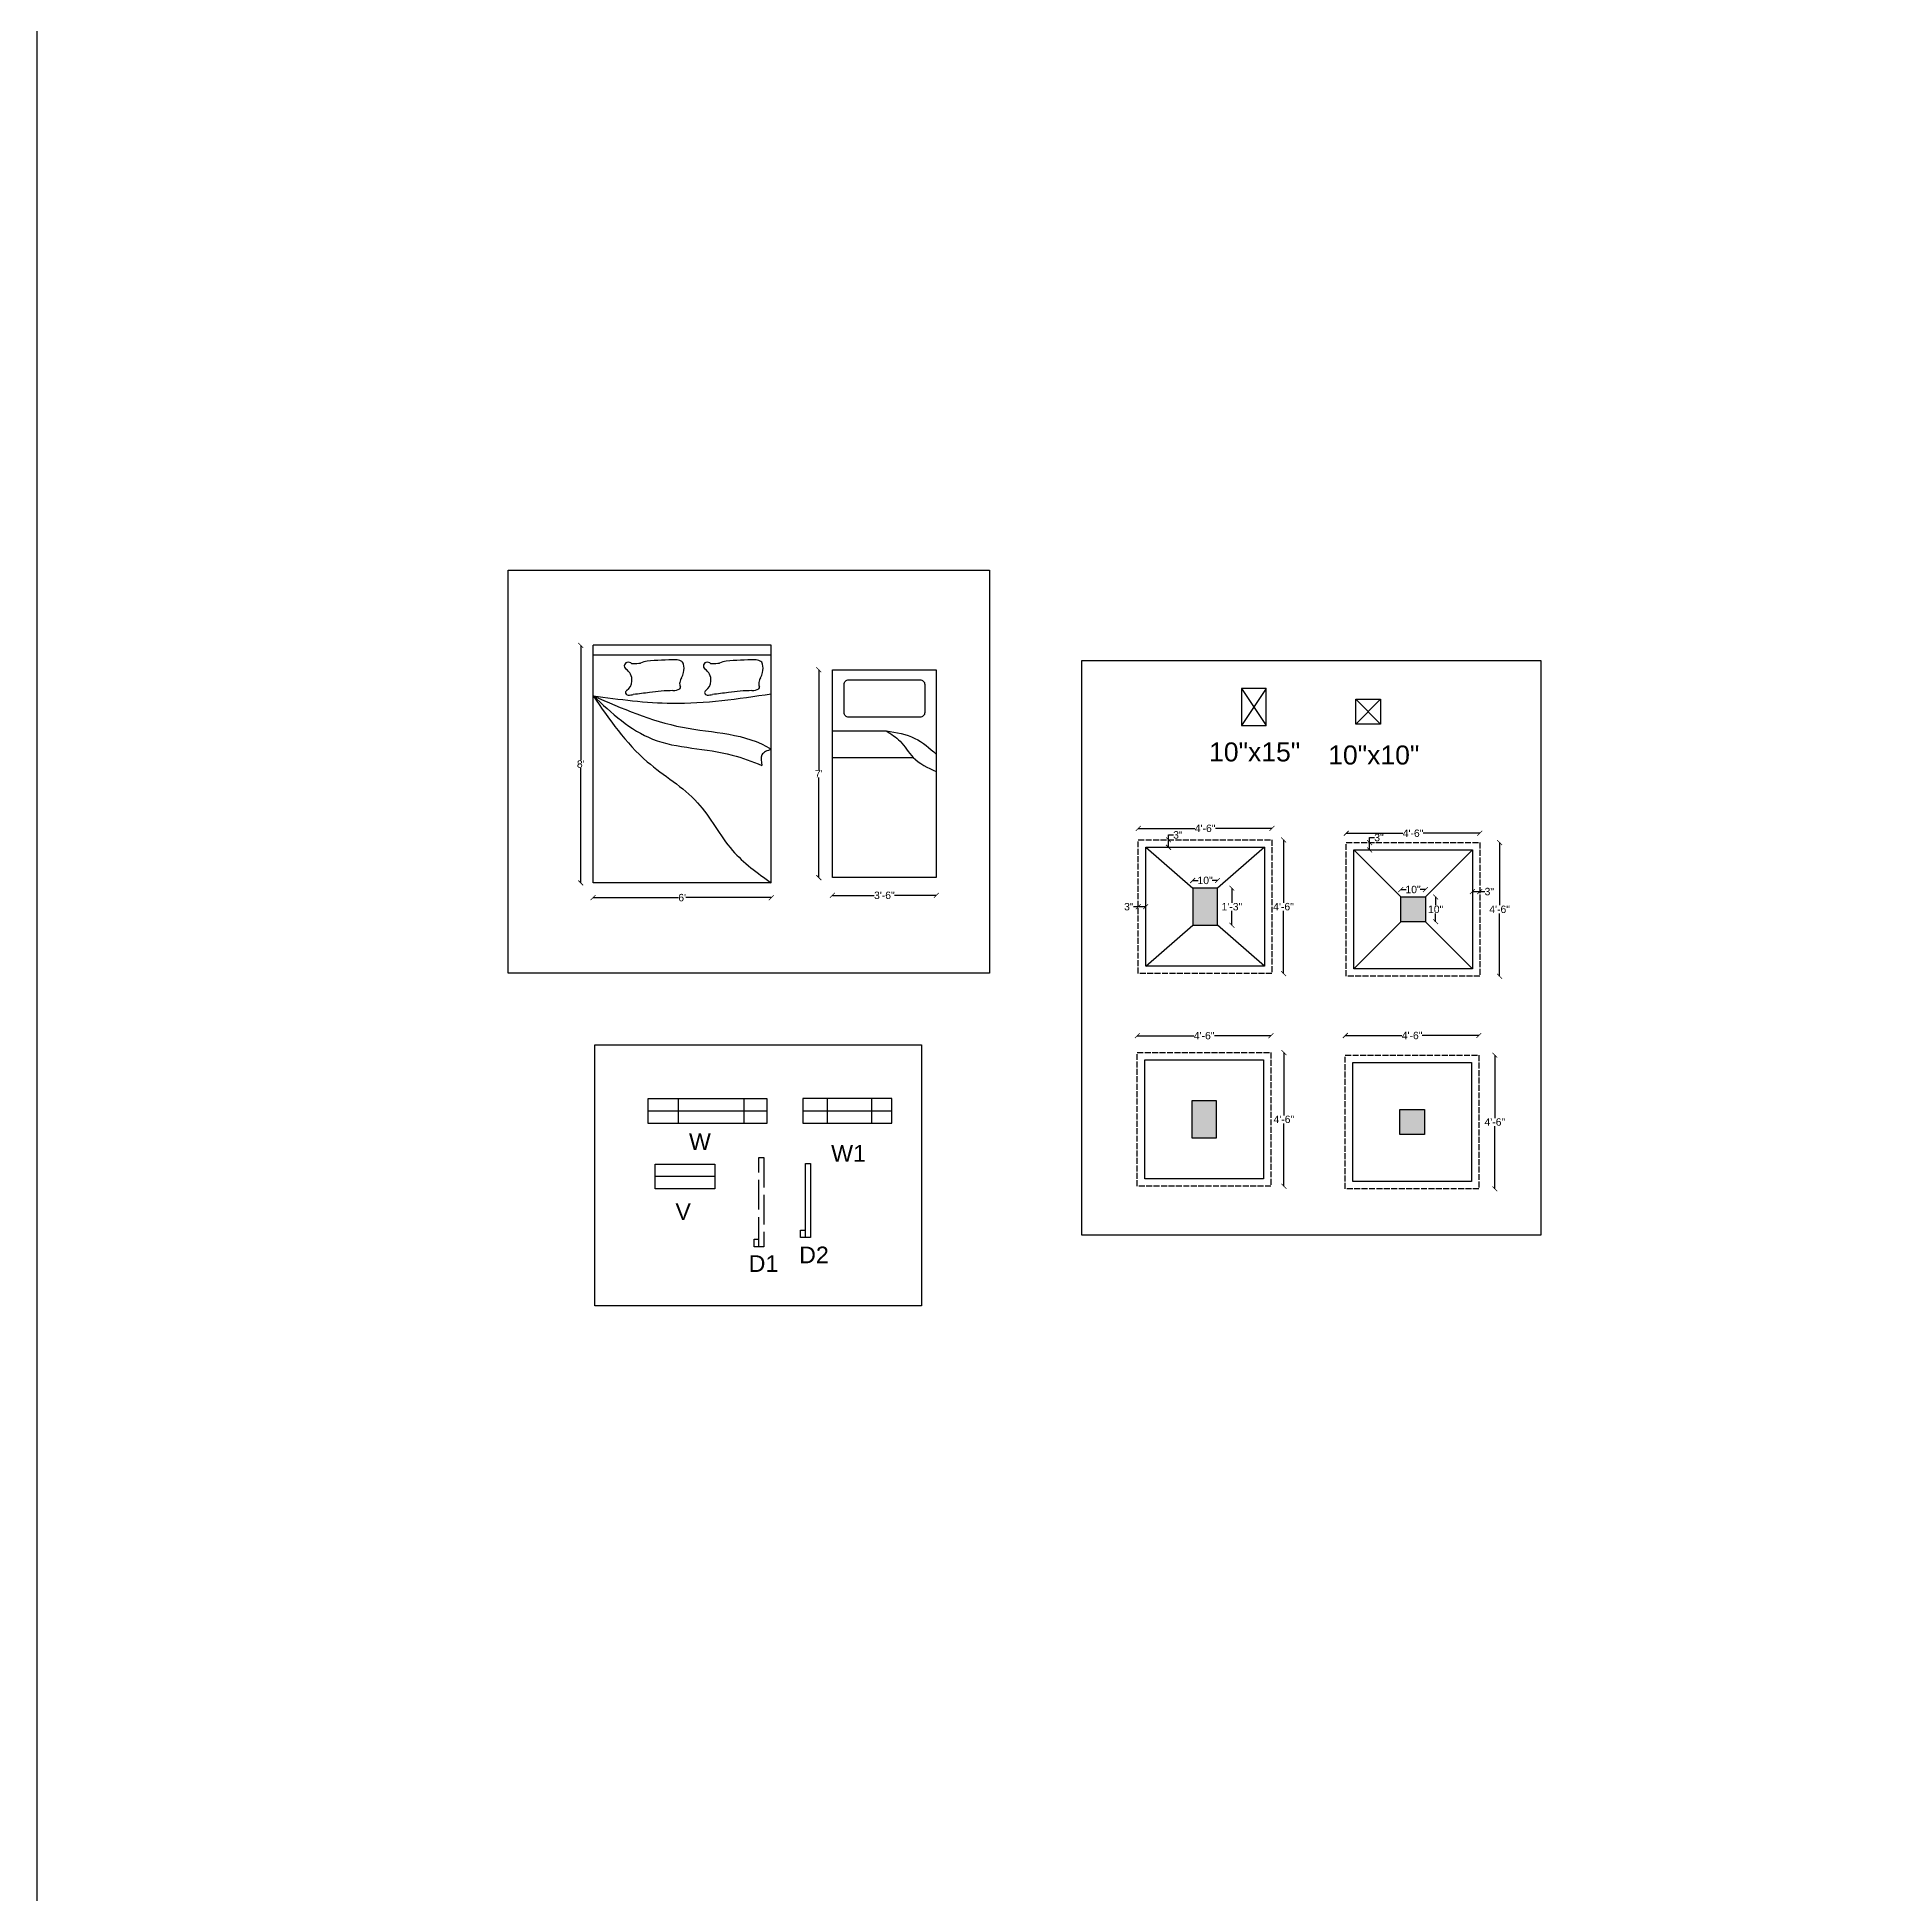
# Model space of a CAD drawing. Header units: inches. Extents: x -19338 to 11623, y -1285 to 3664.
# Drawn here: x 6768 to 7509, y 69 to 820 of the extents above; entities that cross this region are included whole.
import ezdxf

# ---------------------------------------------------------------- set-up
doc = ezdxf.new("R2010")
doc.units = ezdxf.units.IN
doc.header["$MEASUREMENT"] = 0
doc.linetypes.add('ACAD_ISO02W100', pattern=[15, 12, -3])
doc.layers.get('0').update_dxf_attribs({"color": 18})
for name, color, linetype in [('C', 141, 'Continuous'), ('C1', 10, 'Continuous'), ('D1', 231, 'ACAD_ISO02W100'), ('D2', 31, 'Continuous'), ('V', 150, 'Continuous'), ('W', 70, 'Continuous'), ('W1', 120, 'Continuous')]:
    doc.layers.add(name, color=color, linetype=linetype)
doc.layers.add('Naming', color=50, linetype='Continuous', plot=False)
doc.styles.get("Standard").update_dxf_attribs({"font": 'arial.ttf'})
doc.dimstyles.get("Standard").update_dxf_attribs({"dimtxt": 3, "dimasz": 2, "dimexe": 0.18, "dimexo": 0.0625, "dimgap": 0.09, "dimtad": 0, "dimtih": 1, "dimtoh": 1, "dimdsep": 46, "dimlunit": 3, "dimtxsty": 'Standard', "dimblk": 'ARCHTICK', "dimcen": 0.09, "dimse1": 1, "dimse2": 1, "dimclrd": 2, "dimadec": 0, "dimazin": 0, "dimtfac": 1, "dimtofl": 0, "dimtmove": 0, "dimatfit": 3, "dimfxl": 1, "dimtolj": 1, "dimtzin": 0, "dimarcsym": 0})

# ---------------------------------------------------------------- blocks, each defined once
blk = doc.blocks.new('_ArchTick')
at = {"color": 0, "linetype": 'ByBlock', "const_width": 0.15}
blk.add_lwpolyline([(-0.5, -0.5), (0.5, 0.5)], dxfattribs=at)
blk = doc.blocks.new('*D10')
at = {"color": 2, "lineweight": -2, "transparency": 16777216}
for p, q in [((6987.73, 573.77), (6987.73, 527.39)), ((6987.73, 477.77), (6987.73, 524.15))]:
    blk.add_line(p, q, dxfattribs=at)
at = {"layer": 'Defpoints', "color": 0, "transparency": 16777216}
for p in [(6992.71, 573.77), (6987.73, 477.77), (6992.71, 477.77)]:
    blk.add_point(p, dxfattribs=at)
at = {"color": 2, "lineweight": -2, "transparency": 16777216, "xscale": 2, "yscale": 2, "zscale": 2}
for p, rotation in [((6987.73, 573.77), 90), ((6987.73, 477.77), 270)]:
    blk.add_blockref('_ArchTick', p, dxfattribs=dict(at, rotation=rotation))
at = {"color": 0, "transparency": 16777216, "insert": (6987.73, 525.77), "char_height": 3, "attachment_point": 5}
blk.add_mtext("\\A1;8'", dxfattribs=at)
blk = doc.blocks.new('*D11')
at = {"color": 2, "lineweight": -2, "transparency": 16777216}
for p, q in [((6992.71, 471.82), (7027.24, 471.82)), ((7064.71, 471.82), (7030.19, 471.82))]:
    blk.add_line(p, q, dxfattribs=at)
at = {"layer": 'Defpoints', "color": 0, "transparency": 16777216}
for p in [(6992.71, 477.77), (7064.71, 477.77), (7064.71, 471.82)]:
    blk.add_point(p, dxfattribs=at)
at = {"color": 2, "lineweight": -2, "transparency": 16777216, "xscale": 2, "yscale": 2, "zscale": 2, "rotation": 180}
blk.add_blockref('_ArchTick', (6992.71, 471.82), dxfattribs=at)
at = {"color": 2, "lineweight": -2, "transparency": 16777216, "xscale": 2, "yscale": 2, "zscale": 2}
blk.add_blockref('_ArchTick', (7064.71, 471.82), dxfattribs=at)
at = {"color": 0, "transparency": 16777216, "insert": (7028.71, 471.82), "char_height": 3, "attachment_point": 5}
blk.add_mtext("\\A1;6'", dxfattribs=at)
blk = doc.blocks.new('*D12')
at = {"color": 2, "lineweight": -2, "transparency": 16777216}
for p, q in [((7083.93, 563.91), (7083.93, 523.5)), ((7083.93, 479.91), (7083.93, 520.32))]:
    blk.add_line(p, q, dxfattribs=at)
at = {"layer": 'Defpoints', "color": 0, "transparency": 16777216}
for p in [(7083.93, 563.91), (7089.42, 563.91), (7089.42, 479.91)]:
    blk.add_point(p, dxfattribs=at)
at = {"color": 2, "lineweight": -2, "transparency": 16777216, "xscale": 2, "yscale": 2, "zscale": 2}
for p, rotation in [((7083.93, 563.91), 90), ((7083.93, 479.91), 270)]:
    blk.add_blockref('_ArchTick', p, dxfattribs=dict(at, rotation=rotation))
at = {"color": 0, "transparency": 16777216, "insert": (7083.93, 521.91), "char_height": 3, "attachment_point": 5}
blk.add_mtext("\\A1;7'", dxfattribs=at)
blk = doc.blocks.new('*D13')
at = {"color": 2, "lineweight": -2, "transparency": 16777216}
for p, q in [((7089.42, 472.75), (7106.35, 472.75)), ((7131.42, 472.75), (7114.5, 472.75))]:
    blk.add_line(p, q, dxfattribs=at)
at = {"layer": 'Defpoints', "color": 0, "transparency": 16777216}
for p in [(7089.42, 479.91), (7131.42, 479.91), (7131.42, 472.75)]:
    blk.add_point(p, dxfattribs=at)
at = {"color": 2, "lineweight": -2, "transparency": 16777216, "xscale": 2, "yscale": 2, "zscale": 2, "rotation": 180}
blk.add_blockref('_ArchTick', (7089.42, 472.75), dxfattribs=at)
at = {"color": 2, "lineweight": -2, "transparency": 16777216, "xscale": 2, "yscale": 2, "zscale": 2}
blk.add_blockref('_ArchTick', (7131.42, 472.75), dxfattribs=at)
at = {"color": 0, "transparency": 16777216, "insert": (7110.42, 472.75), "char_height": 3, "attachment_point": 5}
blk.add_mtext('\\A1;3\'-6"', dxfattribs=at)
blk = doc.blocks.new('*D53')
at = {"color": 2, "lineweight": -2, "transparency": 16777216}
for p, q in [((7213.04, 499.81), (7235.9, 499.81)), ((7267.04, 499.81), (7244.18, 499.81))]:
    blk.add_line(p, q, dxfattribs=at)
at = {"layer": 'Defpoints', "color": 0, "transparency": 16777216}
for p in [(7267.04, 499.81), (7213.04, 495.16), (7267.04, 495.16)]:
    blk.add_point(p, dxfattribs=at)
at = {"color": 2, "lineweight": -2, "transparency": 16777216, "xscale": 2, "yscale": 2, "zscale": 2, "rotation": 180}
blk.add_blockref('_ArchTick', (7213.04, 499.81), dxfattribs=at)
at = {"color": 2, "lineweight": -2, "transparency": 16777216, "xscale": 2, "yscale": 2, "zscale": 2}
blk.add_blockref('_ArchTick', (7267.04, 499.81), dxfattribs=at)
at = {"color": 0, "transparency": 16777216, "insert": (7240.04, 499.81), "char_height": 3, "attachment_point": 5}
blk.add_mtext('\\A1;4\'-6"', dxfattribs=at)
blk = doc.blocks.new('*D54')
at = {"color": 2, "lineweight": -2, "transparency": 16777216}
for p, q in [((7271.74, 495.16), (7271.74, 469.79)), ((7271.74, 441.16), (7271.74, 466.54))]:
    blk.add_line(p, q, dxfattribs=at)
at = {"layer": 'Defpoints', "color": 0, "transparency": 16777216}
for p in [(7267.04, 495.16), (7267.04, 441.16), (7271.74, 441.16)]:
    blk.add_point(p, dxfattribs=at)
at = {"color": 2, "lineweight": -2, "transparency": 16777216, "xscale": 2, "yscale": 2, "zscale": 2}
for p, rotation in [((7271.74, 495.16), 90), ((7271.74, 441.16), 270)]:
    blk.add_blockref('_ArchTick', p, dxfattribs=dict(at, rotation=rotation))
at = {"color": 0, "transparency": 16777216, "insert": (7271.74, 468.16), "char_height": 3, "attachment_point": 5}
blk.add_mtext('\\A1;4\'-6"', dxfattribs=at)
blk = doc.blocks.new('*D55')
at = {"color": 2, "lineweight": -2, "transparency": 16777216}
for p, q in [((7225.23, 495.16), (7225.23, 497.16)), ((7225.23, 497.16), (7227.23, 497.16)), ((7225.23, 492.16), (7225.23, 495.16))]:
    blk.add_line(p, q, dxfattribs=at)
at = {"layer": 'Defpoints', "color": 0, "transparency": 16777216}
for p in [(7221.79, 495.16), (7221.79, 492.16), (7225.23, 495.16)]:
    blk.add_point(p, dxfattribs=at)
at = {"color": 2, "lineweight": -2, "transparency": 16777216, "xscale": 2, "yscale": 2, "zscale": 2}
for p, rotation in [((7225.23, 495.16), 90), ((7225.23, 492.16), 270)]:
    blk.add_blockref('_ArchTick', p, dxfattribs=dict(at, rotation=rotation))
at = {"color": 0, "transparency": 16777216, "insert": (7229.04, 497.16), "char_height": 3, "attachment_point": 5}
blk.add_mtext('\\A1;3"', dxfattribs=at)
blk = doc.blocks.new('*D56')
at = {"color": 2, "lineweight": -2, "transparency": 16777216}
for p, q in [((7213.04, 468.16), (7211.04, 468.16)), ((7216.04, 468.16), (7213.04, 468.16))]:
    blk.add_line(p, q, dxfattribs=at)
at = {"layer": 'Defpoints', "color": 0, "transparency": 16777216}
for p in [(7213.04, 468.16), (7213.04, 464.69), (7216.04, 464.69)]:
    blk.add_point(p, dxfattribs=at)
at = {"color": 2, "lineweight": -2, "transparency": 16777216, "xscale": 2, "yscale": 2, "zscale": 2, "rotation": 180}
blk.add_blockref('_ArchTick', (7213.04, 468.16), dxfattribs=at)
at = {"color": 2, "lineweight": -2, "transparency": 16777216, "xscale": 2, "yscale": 2, "zscale": 2}
blk.add_blockref('_ArchTick', (7216.04, 468.16), dxfattribs=at)
at = {"color": 0, "transparency": 16777216, "insert": (7209.23, 468.16), "char_height": 3, "attachment_point": 5}
blk.add_mtext('\\A1;3"', dxfattribs=at)
blk = doc.blocks.new('*D57')
at = {"color": 2, "lineweight": -2, "transparency": 16777216}
for p, q in [((7235.04, 478.77), (7237.2, 478.77)), ((7245.04, 478.77), (7242.88, 478.77))]:
    blk.add_line(p, q, dxfattribs=at)
at = {"layer": 'Defpoints', "color": 0, "transparency": 16777216}
for p in [(7235.04, 475.66), (7245.04, 478.77), (7245.04, 475.66)]:
    blk.add_point(p, dxfattribs=at)
at = {"color": 2, "lineweight": -2, "transparency": 16777216, "xscale": 2, "yscale": 2, "zscale": 2, "rotation": 180}
blk.add_blockref('_ArchTick', (7235.04, 478.77), dxfattribs=at)
at = {"color": 2, "lineweight": -2, "transparency": 16777216, "xscale": 2, "yscale": 2, "zscale": 2}
blk.add_blockref('_ArchTick', (7245.04, 478.77), dxfattribs=at)
at = {"color": 0, "transparency": 16777216, "insert": (7240.04, 478.77), "char_height": 3, "attachment_point": 5}
blk.add_mtext('\\A1;10"', dxfattribs=at)
blk = doc.blocks.new('*D58')
at = {"color": 2, "lineweight": -2, "transparency": 16777216}
for p, q in [((7250.87, 475.66), (7250.87, 469.79)), ((7250.87, 460.66), (7250.87, 466.54))]:
    blk.add_line(p, q, dxfattribs=at)
at = {"layer": 'Defpoints', "color": 0, "transparency": 16777216}
for p in [(7245.04, 475.66), (7245.04, 460.66), (7250.87, 460.66)]:
    blk.add_point(p, dxfattribs=at)
at = {"color": 2, "lineweight": -2, "transparency": 16777216, "xscale": 2, "yscale": 2, "zscale": 2}
for p, rotation in [((7250.87, 475.66), 90), ((7250.87, 460.66), 270)]:
    blk.add_blockref('_ArchTick', p, dxfattribs=dict(at, rotation=rotation))
at = {"color": 0, "transparency": 16777216, "insert": (7250.87, 468.16), "char_height": 3, "attachment_point": 5}
blk.add_mtext('\\A1;1\'-3"', dxfattribs=at)
blk = doc.blocks.new('*D59')
at = {"color": 2, "lineweight": -2, "transparency": 16777216}
for p, q in [((7297.08, 497.83), (7319.95, 497.83)), ((7351.08, 497.83), (7328.22, 497.83))]:
    blk.add_line(p, q, dxfattribs=at)
at = {"layer": 'Defpoints', "color": 0, "transparency": 16777216}
for p in [(7351.08, 497.83), (7297.08, 494.09), (7351.08, 494.09)]:
    blk.add_point(p, dxfattribs=at)
at = {"color": 2, "lineweight": -2, "transparency": 16777216, "xscale": 2, "yscale": 2, "zscale": 2, "rotation": 180}
blk.add_blockref('_ArchTick', (7297.08, 497.83), dxfattribs=at)
at = {"color": 2, "lineweight": -2, "transparency": 16777216, "xscale": 2, "yscale": 2, "zscale": 2}
blk.add_blockref('_ArchTick', (7351.08, 497.83), dxfattribs=at)
at = {"color": 0, "transparency": 16777216, "insert": (7324.08, 497.83), "char_height": 3, "attachment_point": 5}
blk.add_mtext('\\A1;4\'-6"', dxfattribs=at)
blk = doc.blocks.new('*D60')
at = {"color": 2, "lineweight": -2, "transparency": 16777216}
for p, q in [((7359.07, 494.09), (7359.07, 468.72)), ((7359.07, 440.09), (7359.07, 465.47))]:
    blk.add_line(p, q, dxfattribs=at)
at = {"layer": 'Defpoints', "color": 0, "transparency": 16777216}
for p in [(7351.08, 494.09), (7351.08, 440.09), (7359.07, 440.09)]:
    blk.add_point(p, dxfattribs=at)
at = {"color": 2, "lineweight": -2, "transparency": 16777216, "xscale": 2, "yscale": 2, "zscale": 2}
for p, rotation in [((7359.07, 494.09), 90), ((7359.07, 440.09), 270)]:
    blk.add_blockref('_ArchTick', p, dxfattribs=dict(at, rotation=rotation))
at = {"color": 0, "transparency": 16777216, "insert": (7359.07, 467.09), "char_height": 3, "attachment_point": 5}
blk.add_mtext('\\A1;4\'-6"', dxfattribs=at)
blk = doc.blocks.new('*D61')
at = {"color": 2, "lineweight": -2, "transparency": 16777216}
for p, q in [((7348.08, 474.26), (7351.08, 474.26)), ((7351.08, 474.26), (7353.08, 474.26))]:
    blk.add_line(p, q, dxfattribs=at)
at = {"layer": 'Defpoints', "color": 0, "transparency": 16777216}
for p in [(7351.08, 474.26), (7348.08, 471.42), (7351.08, 471.42)]:
    blk.add_point(p, dxfattribs=at)
at = {"color": 2, "lineweight": -2, "transparency": 16777216, "xscale": 2, "yscale": 2, "zscale": 2, "rotation": 180}
blk.add_blockref('_ArchTick', (7348.08, 474.26), dxfattribs=at)
at = {"color": 2, "lineweight": -2, "transparency": 16777216, "xscale": 2, "yscale": 2, "zscale": 2}
blk.add_blockref('_ArchTick', (7351.08, 474.26), dxfattribs=at)
at = {"color": 0, "transparency": 16777216, "insert": (7354.9, 474.26), "char_height": 3, "attachment_point": 5}
blk.add_mtext('\\A1;3"', dxfattribs=at)
blk = doc.blocks.new('*D62')
at = {"color": 2, "lineweight": -2, "transparency": 16777216}
for p, q in [((7306.5, 494.09), (7306.5, 496.09)), ((7306.5, 496.09), (7308.5, 496.09)), ((7306.5, 491.09), (7306.5, 494.09))]:
    blk.add_line(p, q, dxfattribs=at)
at = {"layer": 'Defpoints', "color": 0, "transparency": 16777216}
for p in [(7306.5, 494.09), (7306.5, 494.09), (7306.5, 491.09)]:
    blk.add_point(p, dxfattribs=at)
at = {"color": 2, "lineweight": -2, "transparency": 16777216, "xscale": 2, "yscale": 2, "zscale": 2}
for p, rotation in [((7306.5, 494.09), 90), ((7306.5, 491.09), 270)]:
    blk.add_blockref('_ArchTick', p, dxfattribs=dict(at, rotation=rotation))
at = {"color": 0, "transparency": 16777216, "insert": (7310.31, 496.09), "char_height": 3, "attachment_point": 5}
blk.add_mtext('\\A1;3"', dxfattribs=at)
blk = doc.blocks.new('*D63')
at = {"color": 2, "lineweight": -2, "transparency": 16777216}
for p, q in [((7319.08, 475.09), (7321.24, 475.09)), ((7329.08, 475.09), (7326.92, 475.09))]:
    blk.add_line(p, q, dxfattribs=at)
at = {"layer": 'Defpoints', "color": 0, "transparency": 16777216}
for p in [(7329.08, 475.09), (7319.08, 472.09), (7329.08, 472.09)]:
    blk.add_point(p, dxfattribs=at)
at = {"color": 2, "lineweight": -2, "transparency": 16777216, "xscale": 2, "yscale": 2, "zscale": 2, "rotation": 180}
blk.add_blockref('_ArchTick', (7319.08, 475.09), dxfattribs=at)
at = {"color": 2, "lineweight": -2, "transparency": 16777216, "xscale": 2, "yscale": 2, "zscale": 2}
blk.add_blockref('_ArchTick', (7329.08, 475.09), dxfattribs=at)
at = {"color": 0, "transparency": 16777216, "insert": (7324.08, 475.09), "char_height": 3, "attachment_point": 5}
blk.add_mtext('\\A1;10"', dxfattribs=at)
blk = doc.blocks.new('*D64')
at = {"color": 2, "lineweight": -2, "transparency": 16777216}
for p, q in [((7333.21, 472.09), (7333.21, 468.72)), ((7333.21, 462.09), (7333.21, 465.47))]:
    blk.add_line(p, q, dxfattribs=at)
at = {"layer": 'Defpoints', "color": 0, "transparency": 16777216}
for p in [(7329.08, 472.09), (7329.08, 462.09), (7333.21, 462.09)]:
    blk.add_point(p, dxfattribs=at)
at = {"color": 2, "lineweight": -2, "transparency": 16777216, "xscale": 2, "yscale": 2, "zscale": 2}
for p, rotation in [((7333.21, 472.09), 90), ((7333.21, 462.09), 270)]:
    blk.add_blockref('_ArchTick', p, dxfattribs=dict(at, rotation=rotation))
at = {"color": 0, "transparency": 16777216, "insert": (7333.21, 467.09), "char_height": 3, "attachment_point": 5}
blk.add_mtext('\\A1;10"', dxfattribs=at)
blk = doc.blocks.new('*D65')
at = {"color": 2, "lineweight": -2, "transparency": 16777216}
for p, q in [((7212.65, 416.04), (7235.51, 416.04)), ((7266.65, 416.04), (7243.79, 416.04))]:
    blk.add_line(p, q, dxfattribs=at)
at = {"layer": 'Defpoints', "color": 0, "transparency": 16777216}
for p in [(7266.65, 416.04), (7212.65, 409.22), (7266.65, 409.22)]:
    blk.add_point(p, dxfattribs=at)
at = {"color": 2, "lineweight": -2, "transparency": 16777216, "xscale": 2, "yscale": 2, "zscale": 2, "rotation": 180}
blk.add_blockref('_ArchTick', (7212.65, 416.04), dxfattribs=at)
at = {"color": 2, "lineweight": -2, "transparency": 16777216, "xscale": 2, "yscale": 2, "zscale": 2}
blk.add_blockref('_ArchTick', (7266.65, 416.04), dxfattribs=at)
at = {"color": 0, "transparency": 16777216, "insert": (7239.65, 416.04), "char_height": 3, "attachment_point": 5}
blk.add_mtext('\\A1;4\'-6"', dxfattribs=at)
blk = doc.blocks.new('*D66')
at = {"color": 2, "lineweight": -2, "transparency": 16777216}
for p, q in [((7271.87, 409.22), (7271.87, 383.84)), ((7271.87, 355.22), (7271.87, 380.6))]:
    blk.add_line(p, q, dxfattribs=at)
at = {"layer": 'Defpoints', "color": 0, "transparency": 16777216}
for p in [(7266.65, 409.22), (7266.65, 355.22), (7271.87, 355.22)]:
    blk.add_point(p, dxfattribs=at)
at = {"color": 2, "lineweight": -2, "transparency": 16777216, "xscale": 2, "yscale": 2, "zscale": 2}
for p, rotation in [((7271.87, 409.22), 90), ((7271.87, 355.22), 270)]:
    blk.add_blockref('_ArchTick', p, dxfattribs=dict(at, rotation=rotation))
at = {"color": 0, "transparency": 16777216, "insert": (7271.87, 382.22), "char_height": 3, "attachment_point": 5}
blk.add_mtext('\\A1;4\'-6"', dxfattribs=at)
blk = doc.blocks.new('*D67')
at = {"color": 2, "lineweight": -2, "transparency": 16777216}
for p, q in [((7296.69, 416.1), (7319.56, 416.1)), ((7350.69, 416.1), (7327.83, 416.1))]:
    blk.add_line(p, q, dxfattribs=at)
at = {"layer": 'Defpoints', "color": 0, "transparency": 16777216}
for p in [(7350.69, 416.1), (7296.69, 408.15), (7350.69, 408.15)]:
    blk.add_point(p, dxfattribs=at)
at = {"color": 2, "lineweight": -2, "transparency": 16777216, "xscale": 2, "yscale": 2, "zscale": 2, "rotation": 180}
blk.add_blockref('_ArchTick', (7296.69, 416.1), dxfattribs=at)
at = {"color": 2, "lineweight": -2, "transparency": 16777216, "xscale": 2, "yscale": 2, "zscale": 2}
blk.add_blockref('_ArchTick', (7350.69, 416.1), dxfattribs=at)
at = {"color": 0, "transparency": 16777216, "insert": (7323.69, 416.1), "char_height": 3, "attachment_point": 5}
blk.add_mtext('\\A1;4\'-6"', dxfattribs=at)
blk = doc.blocks.new('*D68')
at = {"color": 2, "lineweight": -2, "transparency": 16777216}
for p, q in [((7357.13, 408.15), (7357.13, 382.77)), ((7357.13, 354.15), (7357.13, 379.53))]:
    blk.add_line(p, q, dxfattribs=at)
at = {"layer": 'Defpoints', "color": 0, "transparency": 16777216}
for p in [(7350.69, 408.15), (7350.69, 354.15), (7357.13, 354.15)]:
    blk.add_point(p, dxfattribs=at)
at = {"color": 2, "lineweight": -2, "transparency": 16777216, "xscale": 2, "yscale": 2, "zscale": 2}
for p, rotation in [((7357.13, 408.15), 90), ((7357.13, 354.15), 270)]:
    blk.add_blockref('_ArchTick', p, dxfattribs=dict(at, rotation=rotation))
at = {"color": 0, "transparency": 16777216, "insert": (7357.13, 381.15), "char_height": 3, "attachment_point": 5}
blk.add_mtext('\\A1;4\'-6"', dxfattribs=at)

msp = doc.modelspace()

# ---------------------------------------------------------------- hatches: boundary and pattern name
h = msp.add_hatch(color=1)
h.dxf.hatch_style = 1
h.paths.add_polyline_path([(7329.083, 472.094), (7319.083, 472.094), (7319.083, 462.094), (7329.083, 462.094)])
h = msp.add_hatch(color=1)
h.dxf.hatch_style = 1
h.paths.add_polyline_path([(7328.694, 386.15), (7318.694, 386.15), (7318.694, 376.15), (7328.694, 376.15)])
at = {"layer": 'C'}
h = msp.add_hatch(color=256, dxfattribs=at)
h.dxf.hatch_style = 1
h.paths.add_polyline_path([(7245.038, 475.665), (7235.038, 475.665), (7235.038, 460.665), (7245.038, 460.665)])
h = msp.add_hatch(color=256, dxfattribs=at)
h.dxf.hatch_style = 1
h.paths.add_polyline_path([(7244.65, 389.721), (7234.65, 389.721), (7234.65, 374.721), (7244.65, 374.721)])

# ---------------------------------------------------------------- linework, layer by layer
for p, q in [((7064.714, 573.772), (6992.714, 573.772)), ((6992.714, 477.772), (6992.714, 573.772)), ((7064.714, 477.772), (7064.714, 573.772)), ((7064.714, 569.772), (6992.714, 569.772)), ((7089.422, 479.907), (7089.422, 563.907)), ((7089.422, 563.907), (7131.422, 563.907)), ((7131.422, 563.907), (7131.422, 479.907)), ((7089.422, 539.163), (7111.198, 539.163)), ((7089.422, 528.503), (7122.03, 528.503)), ((7216.038, 492.165), (7235.038, 475.665)), ((7264.038, 492.165), (7245.038, 475.665)), ((7300.083, 491.094), (7319.083, 472.094)), ((7348.083, 491.094), (7329.083, 472.094)), ((7064.714, 477.772), (6992.714, 477.772)), ((7131.422, 479.907), (7089.422, 479.907)), ((7216.038, 444.165), (7235.038, 460.665)), ((7264.038, 444.165), (7245.038, 460.665)), ((7300.083, 443.094), (7319.083, 462.094)), ((7348.083, 443.094), (7329.083, 462.094))]:
    msp.add_line(p, q)
for points in [[(6768.035, 3249.818), (11622.854, 3249.818), (11622.854, -707.747), (6768.035, -707.747)], [(6958.339, 604.172), (7152.861, 604.172), (7152.861, 441.262), (6958.339, 441.262)], [(7190.187, 567.703), (7375.718, 567.703), (7375.718, 335.418), (7190.187, 335.418)], [(7216.038, 492.165), (7264.038, 492.165), (7264.038, 444.165), (7216.038, 444.165)], [(7300.083, 491.094), (7348.083, 491.094), (7348.083, 443.094), (7300.083, 443.094)], [(6993.367, 412.384), (7125.381, 412.384), (7125.381, 306.859), (6993.367, 306.859)], [(7215.65, 406.221), (7263.65, 406.221), (7263.65, 358.221), (7215.65, 358.221)], [(7299.694, 405.15), (7347.694, 405.15), (7347.694, 357.15), (7299.694, 357.15)]]:
    msp.add_lwpolyline(points, close=True)
at = {"linetype": 'ByBlock'}
msp.add_lwpolyline([(7126.721, 546.569, -0.4142136), (7124.832, 544.68), (7096.013, 544.68, -0.4142136), (7094.123, 546.569), (7094.123, 558.003, -0.4142136), (7096.013, 559.892), (7124.832, 559.892, -0.4142136), (7126.721, 558.003)], format="xyb", close=True, dxfattribs=at)
at = {"color": 40, "linetype": 'ACAD_ISO02W100', "ltscale": 0.2, "true_color": 0xf8d731}
for points in [[(7213.038, 495.165), (7267.038, 495.165), (7267.038, 441.165), (7213.038, 441.165)], [(7297.083, 494.094), (7351.083, 494.094), (7351.083, 440.094), (7297.083, 440.094)], [(7212.65, 409.221), (7266.65, 409.221), (7266.65, 355.221), (7212.65, 355.221)], [(7296.694, 408.15), (7350.694, 408.15), (7350.694, 354.15), (7296.694, 354.15)]]:
    msp.add_lwpolyline(points, close=True, dxfattribs=at)
for centre, radius, start, end in [((7006.806, 565.434), 1.478, 87.361996, 236.040611), ((7002.902, 559.637), 5.511, 356.226103, 56.040611), ((7006.752, 564.26), 2.652, 63.848391, 87.361996), ((7009.268, 584.078), 17.68, 268.840651, 278.545674), ((7017.663, 552.878), 14.879, 102.235748, 112.807605), ((7026.17, 420.614), 147.267, 90, 94.541581), ((7026.17, 562.959), 4.922, 64.96616, 90), ((7027.476, 565.754), 1.837, 12.528808, 64.96616), ((7021.79, 564.491), 7.661, 347.539151, 12.528808), ((7038.747, 565.434), 1.478, 87.361996, 236.040611), ((7034.843, 559.637), 5.511, 356.226103, 56.040611), ((7038.693, 564.26), 2.652, 63.848391, 87.361996), ((7041.209, 584.078), 17.68, 268.840651, 278.545674), ((7049.604, 552.878), 14.879, 102.235748, 112.807605), ((7058.112, 420.614), 147.267, 90, 94.541581), ((7058.112, 562.959), 4.922, 64.96616, 90), ((7059.417, 565.754), 1.837, 12.528808, 64.96616), ((7053.732, 564.491), 7.661, 347.539151, 12.528808), ((7006.841, 554.696), 1.022, 124.245242, 271.842194), ((7003.505, 559.597), 4.907, 304.245242, 356.226103), ((7024.975, 560.896), 5.435, 270.053658, 300.630346), ((7030.526, 558.244), 2.83, 169.382109, 205.922247), ((7033.92, 557.608), 6.283, 150.474102, 169.382109), ((7027.435, 556.742), 0.606, 300.630346, 25.922247), ((7021.752, 564.499), 7.701, 330.474102, 347.539151), ((7038.782, 554.696), 1.022, 124.245242, 271.842194), ((7035.446, 559.597), 4.907, 304.245242, 356.226103), ((7056.917, 560.896), 5.435, 270.053658, 300.630346), ((7062.467, 558.244), 2.83, 169.382109, 205.922247), ((7065.861, 557.608), 6.283, 150.474102, 169.382109), ((7059.377, 556.742), 0.606, 300.630346, 25.922247), ((7053.693, 564.499), 7.701, 330.474102, 347.539151), ((7006.27, 572.46), 18.794, 271.842194, 278.258065), ((7035.634, 370.139), 185.647, 96.217639, 98.258065), ((7025.067, 495.895), 59.567, 90.083619, 99.21584), ((7038.211, 572.46), 18.794, 271.842194, 278.258065), ((7067.575, 370.139), 185.647, 96.217639, 98.258065), ((7057.009, 495.895), 59.567, 90.083619, 99.21584)]:
    msp.add_arc(centre, radius, start, end)
for points in [[(7007.921, 566.641), (7008.469, 566.393), (7008.91, 566.401)], [(7039.862, 566.641), (7040.41, 566.393), (7040.851, 566.401)], [(6992.714, 553.42), (7024.678, 550.373), (7064.714, 554.204)], [(6992.714, 553.42), (7014.6, 526.756), (7034.897, 510.191), (7049.073, 490.891), (7064.714, 477.772)], [(6992.714, 553.42), (7016.732, 535.893), (7048.96, 529.453), (7060.926, 525.262)], [(7111.198, 539.163), (7116.761, 535.055), (7122.03, 528.503), (7131.422, 522.803)], [(7111.198, 539.163), (7122.793, 536.178), (7131.422, 529.791)], [(7064.714, 531.772), (7060.921, 529.472), (7060.926, 525.262)]]:
    msp.add_spline(points, degree=3)
msp.add_open_spline([(6992.714, 553.42), (7004.383, 548.279), (7027.339, 538.166), (7054.45, 538.443), (7064.714, 531.772)], degree=3, knots=[0, 0, 0, 0, 38.2650441, 75.2709785, 75.2709785, 75.2709785, 75.2709785])
at = {"layer": 'C'}
for p, q in [((7264.756, 556.344), (7254.756, 541.344)), ((7254.756, 556.344), (7264.756, 541.344))]:
    msp.add_line(p, q, dxfattribs=at)
for points in [[(7254.756, 541.344), (7264.756, 541.344), (7264.756, 556.344), (7254.756, 556.344)], [(7235.038, 460.665), (7245.038, 460.665), (7245.038, 475.665), (7235.038, 475.665)], [(7234.65, 374.721), (7244.65, 374.721), (7244.65, 389.721), (7234.65, 389.721)]]:
    msp.add_lwpolyline(points, close=True, dxfattribs=at)
at = {"layer": 'C1'}
for p, q in [((7300.894, 551.953), (7310.894, 541.953)), ((7310.894, 551.953), (7300.894, 541.953))]:
    msp.add_line(p, q, dxfattribs=at)
for points in [[(7310.894, 541.953), (7300.894, 541.953), (7300.894, 551.953), (7310.894, 551.953)], [(7329.083, 462.094), (7319.083, 462.094), (7319.083, 472.094), (7329.083, 472.094)], [(7328.694, 376.15), (7318.694, 376.15), (7318.694, 386.15), (7328.694, 386.15)]]:
    msp.add_lwpolyline(points, close=True, dxfattribs=at)
at = {"layer": 'D1'}
msp.add_lwpolyline([(7059.747, 366.761), (7061.747, 366.761), (7061.747, 330.761), (7059.747, 330.761)], close=True, dxfattribs=at)
msp.add_lwpolyline([(7059.747, 330.761), (7057.747, 330.761), (7057.747, 333.761), (7059.747, 333.761)], dxfattribs=at)
at = {"layer": 'D2'}
msp.add_lwpolyline([(7080.526, 334.446), (7078.526, 334.446), (7078.526, 364.446), (7080.526, 364.446)], close=True, dxfattribs=at)
msp.add_lwpolyline([(7078.526, 334.446), (7076.526, 334.446), (7076.526, 337.446), (7078.526, 337.446)], dxfattribs=at)
at = {"layer": 'V'}
msp.add_line((7041.849, 359.19), (7017.849, 359.19), dxfattribs=at)
msp.add_lwpolyline([(7017.849, 364.19), (7041.849, 364.19), (7041.849, 354.19), (7017.849, 354.19)], close=True, dxfattribs=at)
at = {"layer": 'W'}
for p, q in [((7027.107, 390.6), (7027.107, 380.6)), ((7053.569, 390.6), (7053.569, 380.6)), ((7062.923, 385.6), (7014.923, 385.6))]:
    msp.add_line(p, q, dxfattribs=at)
msp.add_lwpolyline([(7014.923, 390.6), (7062.923, 390.6), (7062.923, 380.6), (7014.923, 380.6)], close=True, dxfattribs=at)
at = {"layer": 'W1'}
for p, q in [((7087.318, 390.66), (7087.318, 380.66)), ((7105.256, 390.66), (7105.256, 380.66)), ((7077.424, 385.66), (7113.424, 385.66))]:
    msp.add_line(p, q, dxfattribs=at)
msp.add_lwpolyline([(7077.424, 380.66), (7113.424, 380.66), (7113.424, 390.66), (7077.424, 390.66)], close=True, dxfattribs=at)

# ---------------------------------------------------------------- texts
at = {"layer": 'D1', "insert": (7055.572, 327.314), "char_height": 6.72, "attachment_point": 1}
msp.add_mtext_dynamic_manual_height_columns('D1', width=2233.69028, gutter_width=33.6, heights=[0], dxfattribs=at)
at = {"layer": 'D2', "insert": (7075.964, 330.82), "char_height": 6.72, "attachment_point": 1}
msp.add_mtext_dynamic_manual_height_columns('D2', width=2233.69028, gutter_width=33.6, heights=[0], dxfattribs=at)
at = {"layer": 'Naming', "char_height": 7.68, "attachment_point": 1}
for s, insert in [('10"x15"', (7241.644, 534.538)), ('10"x10"', (7289.778, 533.3))]:
    msp.add_mtext_dynamic_manual_height_columns(s, width=3190.98612, gutter_width=48, heights=[0], dxfattribs=dict(at, insert=insert))
at = {"layer": 'V', "insert": (7025.979, 348.341), "char_height": 6.72, "attachment_point": 1}
msp.add_mtext_dynamic_manual_height_columns('V', width=2233.69028, gutter_width=33.6, heights=[0], dxfattribs=at)
at = {"layer": 'W', "insert": (7031.452, 376.635), "char_height": 6.72, "attachment_point": 1}
msp.add_mtext_dynamic_manual_height_columns('W', width=2233.69028, gutter_width=33.6, heights=[0], dxfattribs=at)
at = {"layer": 'W1', "insert": (7088.901, 371.833), "char_height": 6.72, "attachment_point": 1}
msp.add_mtext_dynamic_manual_height_columns('W1', width=2233.69028, gutter_width=33.6, heights=[0], dxfattribs=at)

# ---------------------------------------------------------------- dimensions: what is measured, and where the dimension line sits
for base, p1, p2, picture, middle in [((6987.726, 477.772), (6992.714, 573.772), (6992.714, 477.772), '*D10', (6987.726, 525.772)), ((7083.927, 563.907), (7089.422, 479.907), (7089.422, 563.907), '*D12', (7083.927, 521.907)), ((7225.227, 495.165), (7221.787, 492.165), (7221.787, 495.165), '*D55', (7229.04, 497.165)), ((7271.74, 441.165), (7267.038, 495.165), (7267.038, 441.165), '*D54', (7271.74, 468.165)), ((7306.497, 494.094), (7306.497, 491.094), (7306.497, 494.094), '*D62', (7310.31, 496.094)), ((7359.071, 440.094), (7351.083, 494.094), (7351.083, 440.094), '*D60', (7359.071, 467.094)), ((7250.873, 460.665), (7245.038, 475.665), (7245.038, 460.665), '*D58', (7250.873, 468.165)), ((7333.21, 462.094), (7329.083, 472.094), (7329.083, 462.094), '*D64', (7333.21, 467.094)), ((7271.867, 355.221), (7266.65, 409.221), (7266.65, 355.221), '*D66', (7271.867, 382.221)), ((7357.132, 354.15), (7350.694, 408.15), (7350.694, 354.15), '*D68', (7357.132, 381.15))]:
    dim = msp.add_linear_dim(base=base, p1=p1, p2=p2, angle=90, dimstyle='Standard')
    dim.commit()
    dim.dimension.update_dxf_attribs({"geometry": picture, "text_midpoint": middle})
for base, p1, p2, picture, middle in [((7267.038, 499.806), (7213.038, 495.165), (7267.038, 495.165), '*D53', (7240.038, 499.806)), ((7351.083, 497.832), (7297.083, 494.094), (7351.083, 494.094), '*D59', (7324.083, 497.832)), ((7245.038, 478.769), (7235.038, 475.665), (7245.038, 475.665), '*D57', (7240.038, 478.769)), ((7064.714, 471.818), (6992.714, 477.772), (7064.714, 477.772), '*D11', (7028.714, 471.818)), ((7131.422, 472.745), (7089.422, 479.907), (7131.422, 479.907), '*D13', (7110.422, 472.745)), ((7329.083, 475.093), (7319.083, 472.094), (7329.083, 472.094), '*D63', (7324.083, 475.093)), ((7351.083, 474.264), (7348.083, 471.424), (7351.083, 471.424), '*D61', (7354.896, 474.264)), ((7213.038, 468.165), (7216.038, 464.689), (7213.038, 464.689), '*D56', (7209.225, 468.165)), ((7266.65, 416.038), (7212.65, 409.221), (7266.65, 409.221), '*D65', (7239.65, 416.038)), ((7350.694, 416.104), (7296.694, 408.15), (7350.694, 408.15), '*D67', (7323.694, 416.104))]:
    dim = msp.add_linear_dim(base=base, p1=p1, p2=p2, dimstyle='Standard')
    dim.commit()
    dim.dimension.update_dxf_attribs({"geometry": picture, "text_midpoint": middle})

doc.saveas('drawing.dxf')
